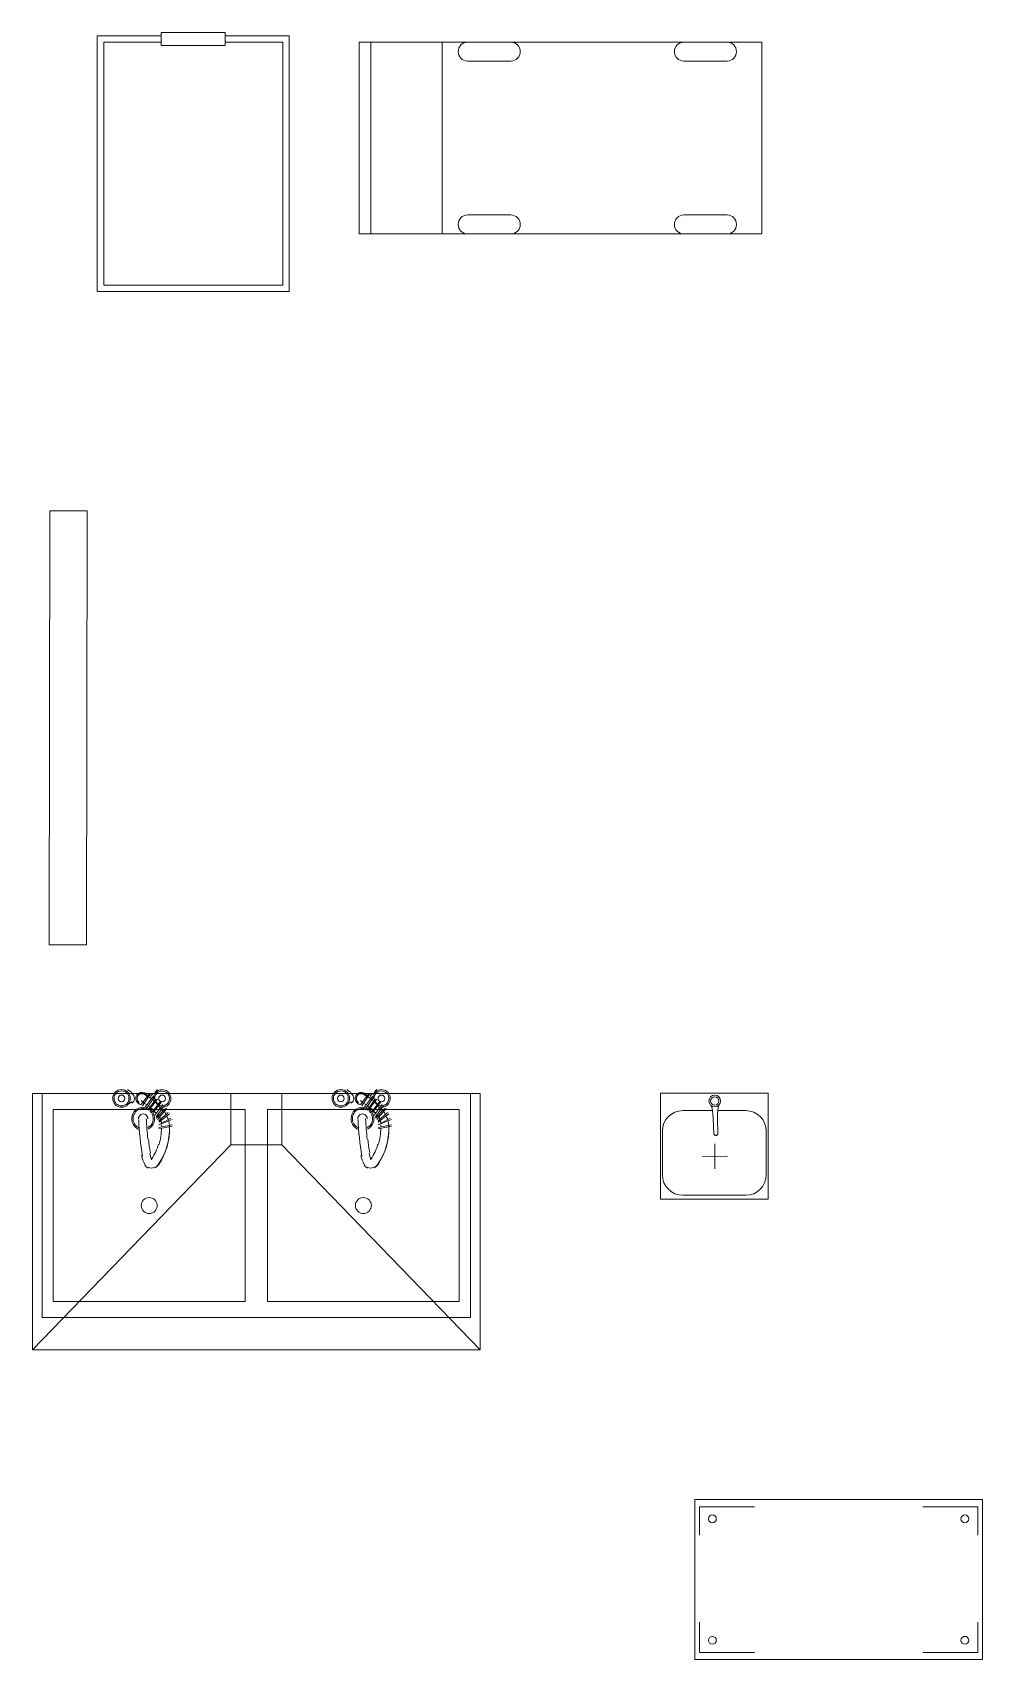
# Model space of a CAD drawing. Header units: millimetres. Extents: x -217779 to 263180, y 55413 to 130161.
# Drawn here: x -211892 to -208920, y 99601 to 104691 of the extents above; entities that cross this region are included whole.
import ezdxf

# ---------------------------------------------------------------- set-up
doc = ezdxf.new("R2010")
doc.units = ezdxf.units.MM
doc.layers.add('ТХ_пищеблок', color=30, linetype='Continuous', lineweight=20)
doc.layers.add('ТХ_привязка ТХ', color=7, linetype='Continuous', true_color=0x163d5c)

# ---------------------------------------------------------------- blocks, each defined once
blk = doc.blocks.new('A$C19c1ccfc')
at = {"layer": 'ТХ_пищеблок', "color": 18, "true_color": 0x000000}
for p, q in [((-5853.6, -27156.1), (-5855.8, -28513.3)), ((-5737.5, -27156.1), (-5853.6, -27156.1)), ((-5739.7, -28513.3), (-5737.5, -27156.1)), ((-5855.8, -28513.3), (-5739.7, -28513.3))]:
    blk.add_line(p, q, dxfattribs=at)
at = {"layer": 'ТХ_пищеблок'}
for p, q in [((-5908.1, -29781), (-5908.1, -28979.2)), ((-5908.1, -28979.2), (-4508.1, -28979.2)), ((-5288.1, -28979.2), (-5288.1, -29139.2)), ((-5128.1, -29139.2), (-5128.1, -28979.2)), ((-4508.1, -28979.2), (-4508.1, -29781)), ((-5288.1, -29139.2), (-5908.1, -29781)), ((-5288.1, -29139.2), (-5128.1, -29139.2)), ((-5128.1, -29139.2), (-4508.1, -29781)), ((-4508.1, -29781), (-5908.1, -29781))]:
    blk.add_line(p, q, dxfattribs=at)
at = {"layer": 'ТХ_пищеблок', "color": 253}
for p, q in [((-5908.1, -29781), (-5908.1, -28979.2)), ((-5908.1, -28979.2), (-4508.1, -28979.2)), ((-5878.1, -29679.2), (-5878.1, -28979.2)), ((-5878.1, -28979.2), (-4538.1, -28979.2))]:
    blk.add_line(p, q, dxfattribs=at)
at = {"layer": 'ТХ_пищеблок', "color": 132}
for p, q in [((-5878.1, -29679.2), (-5878.1, -28979.2)), ((-5878.1, -28979.2), (-4538.1, -28979.2)), ((-4538.1, -28979.2), (-4538.1, -29679.2)), ((-3943.6, -28977.2), (-3943.6, -29309.2)), ((-3606.6, -28977.2), (-3943.6, -28977.2)), ((-3606.6, -29309.2), (-3606.6, -28977.2)), ((-5843.1, -29629.2), (-5843.1, -29029.2)), ((-5843.1, -29029.2), (-5243.1, -29029.2)), ((-5243.1, -29029.2), (-5243.1, -29629.2)), ((-5173.1, -29029.2), (-4573.1, -29029.2)), ((-5173.1, -29629.2), (-5173.1, -29029.2)), ((-4573.1, -29029.2), (-4573.1, -29629.2)), ((-3781, -29032.2), (-3873.6, -29032.2)), ((-3785.1, -29016.2), (-3783.6, -29019.5)), ((-3785.1, -29016.2), (-3783.6, -29019.5)), ((-3783.6, -29019.3), (-3782.2, -29025.2)), ((-3782.2, -29025.2), (-3780.8, -29033.2)), ((-3780.8, -29033.1), (-3779.5, -29043.4)), ((-3779.5, -29043.4), (-3778.3, -29054.8)), ((-3778.2, -29055.8), (-3778.3, -29054.8)), ((-3778.2, -29055.8), (-3778.3, -29054.8)), ((-3778.2, -29055.8), (-3778.2, -29055.8)), ((-3776.8, -29105.1), (-3778.2, -29055.8)), ((-3764.8, -29043), (-3765.4, -29054.4)), ((-3764.1, -29104.8), (-3765.4, -29054.4)), ((-3764.1, -29104.8), (-3765.4, -29054.4)), ((-3763.9, -29032), (-3764.8, -29043)), ((-3763, -29024.1), (-3763.9, -29032.1)), ((-3676.6, -29032.2), (-3763.9, -29032.2)), ((-3761.8, -29018.1), (-3763, -29024.1)), ((-3760.5, -29014.9), (-3761.9, -29018.3)), ((-3937.6, -29096.2), (-3937.6, -29233.2)), ((-3776.5, -29106.1), (-3776.8, -29105.1)), ((-3776.5, -29106.1), (-3776.8, -29105.1)), ((-3776, -29107), (-3776.5, -29106.1)), ((-3776, -29107), (-3776.5, -29106.1)), ((-3775.3, -29107.8), (-3776, -29107)), ((-3774.5, -29108.5), (-3775.3, -29107.8)), ((-3774.5, -29108.5), (-3775.3, -29107.8)), ((-3773.5, -29109.1), (-3774.5, -29108.5)), ((-3773.5, -29109.1), (-3774.5, -29108.5)), ((-3772.5, -29109.4), (-3773.5, -29109.1)), ((-3772.5, -29109.4), (-3773.5, -29109.1)), ((-3772.4, -29109.5), (-3772.9, -29109.2)), ((-3771.6, -29109.8), (-3772.4, -29109.5)), ((-3771, -29109.7), (-3772.1, -29109.5)), ((-3771, -29109.7), (-3772.1, -29109.5)), ((-3770.8, -29110), (-3771.6, -29109.8)), ((-3769.9, -29109.8), (-3771, -29109.7)), ((-3769.9, -29109.8), (-3771, -29109.7)), ((-3769.9, -29110), (-3770.8, -29110)), ((-3768.8, -29109.6), (-3769.9, -29109.8)), ((-3768.8, -29109.6), (-3769.9, -29109.8)), ((-3769.1, -29109.9), (-3769.9, -29110)), ((-3768.2, -29109.7), (-3769.1, -29109.9)), ((-3767.7, -29109.4), (-3768.8, -29109.6)), ((-3767.7, -29109.4), (-3768.8, -29109.6)), ((-3767.5, -29109.4), (-3768.2, -29109.7)), ((-3767.1, -29108.9), (-3768.1, -29109.3)), ((-3767.1, -29108.9), (-3768.1, -29109.3)), ((-3766.9, -29109), (-3767.5, -29109.4)), ((-3766.2, -29108.3), (-3767.1, -29108.9)), ((-3766.2, -29108.3), (-3767.1, -29108.9)), ((-3765.4, -29107.5), (-3766.2, -29108.3)), ((-3765.4, -29107.5), (-3766.2, -29108.3)), ((-3764.8, -29106.7), (-3765.4, -29107.5)), ((-3764.3, -29105.8), (-3764.8, -29106.7)), ((-3764.1, -29104.8), (-3764.3, -29105.8)), ((-3764.1, -29104.8), (-3764.3, -29105.8)), ((-3612.6, -29233.2), (-3612.6, -29096.2)), ((-3773.5, -29214), (-3773.6, -29135.7)), ((-3812.3, -29175.3), (-3733.9, -29175.2)), ((-3943.6, -29309.2), (-3606.6, -29309.2)), ((-3873.6, -29297.2), (-3676.6, -29297.2)), ((-5243.1, -29629.2), (-5843.1, -29629.2)), ((-4573.1, -29629.2), (-5173.1, -29629.2)), ((-4538.1, -29679.2), (-5878.1, -29679.2))]:
    blk.add_line(p, q, dxfattribs=at)

msp = doc.modelspace()

# ---------------------------------------------------------------- linework, layer by layer
at = {"layer": 'ТХ_пищеблок', "ltscale": 2, "elevation": -1.8, "flags": 128}
for points in [[(-211289.3, 104681.2), (-211089.3, 104681.2), (-211089.3, 103881.2), (-211689.3, 103881.2), (-211689.3, 104681.2), (-211489.3, 104681.2)], [(-211289.3, 104661.2), (-211109.3, 104661.2), (-211109.3, 103901), (-211669.3, 103901), (-211669.3, 104661.2), (-211489.3, 104661.2)], [(-211489.3, 104691.2), (-211489.3, 104651.2), (-211289.3, 104651.2), (-211289.3, 104691.2), (-211489.3, 104691.2)]]:
    msp.add_lwpolyline(points, dxfattribs=at)
at = {"layer": 'ТХ_пищеблок', "ltscale": 2, "flags": 128}
msp.add_lwpolyline([(-210870, 104061.2), (-209610, 104061.2), (-209610, 104661.2), (-210870, 104661.2), (-210870, 104061.2)], dxfattribs=at)
at = {"layer": 'ТХ_пищеблок', "ltscale": 100}
for points in [[(-210870, 104661.2), (-209610, 104661.2), (-209610, 104061.2), (-210870, 104061.2)], [(-210870, 104661.2), (-210833.4, 104661.2), (-210833.4, 104061.2), (-210870, 104061.2)], [(-210610, 104661.2), (-209610, 104661.2), (-209610, 104061.2), (-210610, 104061.2)]]:
    msp.add_lwpolyline(points, close=True, dxfattribs=at)
at = {"layer": 'ТХ_пищеблок', "ltscale": 2}
for points in [[(-210395.2, 104601.9), (-210531, 104601.9, -0.9897), (-210531, 104661.2), (-210395.2, 104661.2)], [(-209854.7, 104601.9), (-209718.9, 104601.9, 0.9897), (-209718.9, 104661.2), (-209854.7, 104661.2)], [(-210395.2, 104120.4), (-210531, 104120.4, 0.9897), (-210531, 104061.2), (-210395.2, 104061.2)], [(-209854.7, 104120.4), (-209718.9, 104120.4, -0.9897), (-209718.9, 104061.2), (-209854.7, 104061.2)]]:
    msp.add_lwpolyline(points, format="xyb", dxfattribs=at)
at = {"layer": 'ТХ_пищеблок', "color": 132, "lineweight": 0}
for points in [[(-211581.8, 101375.6), (-211594.5, 101384.1)], [(-211581.8, 101346), (-211594.5, 101337.5)], [(-211526.8, 101371.4), (-211552.2, 101337.5)], [(-211543.7, 101341.8), (-211552.2, 101350.2), (-211543.7, 101341.8), (-211535.3, 101337.5)], [(-211548, 101333.3), (-211522.6, 101371.4)], [(-211514.1, 101362.9), (-211539.5, 101329.1)], [(-211535.3, 101324.9), (-211509.9, 101362.9)], [(-211505.7, 101354.5), (-211531.1, 101320.6)], [(-211526.8, 101320.6), (-211501.4, 101354.5)], [(-211493, 101346), (-211518.4, 101312.2)], [(-211514.1, 101312.2), (-211488.7, 101346)], [(-211509.9, 101375.6), (-211501.4, 101384.1)], [(-210895.7, 101375.6), (-210908.3, 101384.1)], [(-210895.7, 101346), (-210908.3, 101337.5)], [(-210840.6, 101371.4), (-210866, 101337.5)], [(-210857.6, 101341.8), (-210866, 101350.2), (-210857.6, 101341.8), (-210849.1, 101337.5)], [(-210861.8, 101333.3), (-210836.4, 101371.4)], [(-210828, 101362.9), (-210853.3, 101329.1)], [(-210849.1, 101324.9), (-210823.7, 101362.9)], [(-210819.5, 101354.5), (-210844.9, 101320.6)], [(-210840.6, 101320.6), (-210815.3, 101354.5)], [(-210806.8, 101346), (-210832.2, 101312.2)], [(-210828, 101312.2), (-210802.6, 101346)], [(-210823.7, 101375.6), (-210815.3, 101384.1)], [(-211522.6, 101329.1), (-211531.1, 101333.3)], [(-211514.1, 101320.6), (-211518.4, 101324.9), (-211522.6, 101324.9), (-211518.4, 101324.9)], [(-211484.5, 101337.5), (-211509.9, 101303.7)], [(-211505.7, 101312.2), (-211509.9, 101312.2), (-211509.9, 101316.4), (-211509.9, 101312.2)], [(-211505.7, 101299.5), (-211480.3, 101333.3)], [(-211476, 101324.9), (-211505.7, 101295.2)], [(-211501.4, 101291), (-211471.8, 101324.9)], [(-211493, 101291), (-211493, 101295.2), (-211497.2, 101299.5), (-211501.4, 101303.7), (-211501.4, 101307.9), (-211501.4, 101303.7), (-211497.2, 101299.5), (-211493, 101295.2)], [(-211467.6, 101312.2), (-211497.2, 101286.8)], [(-211497.2, 101282.5), (-211463.4, 101307.9)], [(-211497.2, 101274.1), (-211454.9, 101291), (-211497.2, 101274.1), (-211459.1, 101295.2)], [(-210836.4, 101329.1), (-210844.9, 101333.3)], [(-210828, 101320.6), (-210832.2, 101324.9), (-210836.4, 101324.9), (-210832.2, 101324.9)], [(-210798.3, 101337.5), (-210823.7, 101303.7)], [(-210819.5, 101312.2), (-210823.7, 101312.2), (-210823.7, 101316.4), (-210823.7, 101312.2)], [(-210819.5, 101299.5), (-210794.1, 101333.3)], [(-210789.9, 101324.9), (-210819.5, 101295.2)], [(-210815.3, 101291), (-210785.6, 101324.9)], [(-210806.8, 101291), (-210806.8, 101295.2), (-210811, 101299.5), (-210815.3, 101303.7), (-210815.3, 101307.9), (-210815.3, 101303.7), (-210811, 101299.5), (-210806.8, 101295.2)], [(-210781.4, 101312.2), (-210811, 101286.8)], [(-210811, 101282.5), (-210777.2, 101307.9)], [(-210811, 101274.1), (-210768.7, 101291), (-210811, 101274.1), (-210772.9, 101295.2)], [(-211454.9, 101274.1), (-211497.2, 101265.6)], [(-211497.2, 101261.4), (-211454.9, 101269.8)], [(-211488.7, 101278.3), (-211488.7, 101282.5), (-211493, 101286.8), (-211488.7, 101282.5)], [(-211488.7, 101269.8), (-211488.7, 101274.1)], [(-210768.7, 101274.1), (-210811, 101265.6)], [(-210811, 101261.4), (-210768.7, 101269.8)], [(-210802.6, 101278.3), (-210802.6, 101282.5), (-210806.8, 101286.8), (-210802.6, 101282.5)], [(-210802.6, 101269.8), (-210802.6, 101274.1)]]:
    msp.add_lwpolyline(points, close=True, dxfattribs=at)
for points in [[(-211581.1, 101341.3, 0.502962), (-211581.1, 101371.9, -0.502962)], [(-211533.2, 101365.4, 1.639573), (-211552.7, 101337.7, -1.639573)], [(-211532.3, 101363.4, 1.879148), (-211550.5, 101337.6, -1.879148)], [(-211531.2, 101358.6, 0.039911), (-211531.7, 101361.6, -0.039911)], [(-211514.9, 101371.9, 0.232603), (-211522.6, 101356.9, -0.232603)], [(-211510.3, 101348.4, 0.006878), (-211518, 101354.2, -0.006878)], [(-211487.8, 101329.1, 3.349514), (-211512.3, 101346.7, -3.349514)], [(-211484.1, 101333.5, 2.5734), (-211509.4, 101352, -2.5734)], [(-211508, 101347.4, 0.111571), (-211502, 101339.1, -0.111571)], [(-211499.9, 101340.1, 0.006867), (-211507.3, 101346.1, -0.006867)], [(-210894.9, 101341.3, 0.502962), (-210894.9, 101371.9, -0.502962)], [(-210847, 101365.4, 1.639573), (-210866.6, 101337.7, -1.639573)], [(-210846.1, 101363.4, 1.879148), (-210864.3, 101337.6, -1.879148)], [(-210845, 101358.6, 0.039911), (-210845.5, 101361.6, -0.039911)], [(-210828.7, 101371.9, 0.232603), (-210836.4, 101356.9, -0.232603)], [(-210824.2, 101348.4, 0.006878), (-210831.9, 101354.2, -0.006878)], [(-210801.6, 101329.1, 3.349514), (-210826.1, 101346.7, -3.349514)], [(-210797.9, 101333.5, 2.5734), (-210823.3, 101352, -2.5734)], [(-210821.8, 101347.4, 0.111571), (-210815.8, 101339.1, -0.111571)], [(-210813.7, 101340.1, 0.006867), (-210821.1, 101346.1, -0.006867)], [(-211539.9, 101328.6, 0.921844), (-211557.5, 101259.1, -0.921844)], [(-211529, 101320, 1.108707), (-211556.9, 101263.3, -1.108707)], [(-211531.1, 101293.1, 1.000049), (-211560.7, 101293.1, -1.000049)], [(-211559.8, 101290.6, 0.030153), (-211548, 101176.2, -0.030153)], [(-211536.3, 101293.1, 0.008531), (-211531.4, 101229.5, -0.008531)], [(-211526.6, 101323.5, 0.071497), (-211536, 101327.7, -0.071497)], [(-211531, 101265.1, 0.413779), (-211517.8, 101307.9, -0.413779)], [(-211529.8, 101260.9, 0.423103), (-211514.2, 101310.1, -0.423103)], [(-211519.5, 101310.8, 0.075801), (-211526, 101317.9, -0.075801)], [(-211516.4, 101313.8, 0.071236), (-211523.4, 101321.2, -0.071236)], [(-211492.7, 101327.5, 0.020071), (-211499.8, 101334.6, -0.020071)], [(-211498.9, 101336.8, 0.121122), (-211488.3, 101333.4, -0.121122)], [(-211483.6, 101316.5, 0.021049), (-211490.2, 101324.7, -0.021049)], [(-211473.4, 101305, 0.030446), (-211479, 101314.5, -0.030446)], [(-211466.8, 101288.4, 0.038822), (-211471.7, 101301.6, -0.038822)], [(-210853.7, 101328.6, 0.921844), (-210871.3, 101259.1, -0.921844)], [(-210842.8, 101320, 1.108707), (-210870.7, 101263.3, -1.108707)], [(-210844.9, 101293.1, 1.000049), (-210874.5, 101293.1, -1.000049)], [(-210873.6, 101290.6, 0.030153), (-210861.8, 101176.2, -0.030153)], [(-210850.1, 101293.1, 0.008531), (-210845.2, 101229.5, -0.008531)], [(-210840.5, 101323.5, 0.071497), (-210849.8, 101327.7, -0.071497)], [(-210844.9, 101265.1, 0.413779), (-210831.6, 101307.9, -0.413779)], [(-210843.6, 101260.9, 0.423103), (-210828, 101310.1, -0.423103)], [(-210833.3, 101310.8, 0.075801), (-210839.8, 101317.9, -0.075801)], [(-210830.3, 101313.8, 0.071236), (-210837.2, 101321.2, -0.071236)], [(-210806.5, 101327.5, 0.020071), (-210813.7, 101334.6, -0.020071)], [(-210812.7, 101336.8, 0.121122), (-210802.1, 101333.4, -0.121122)], [(-210797.4, 101316.5, 0.021049), (-210804, 101324.7, -0.021049)], [(-210787.2, 101305, 0.030446), (-210792.8, 101314.5, -0.030446)], [(-210780.6, 101288.4, 0.038822), (-210785.5, 101301.6, -0.038822)], [(-211496.3, 101212.5, 0.073497), (-211488.7, 101263.3, -0.073497)], [(-211463.5, 101269, 0.043708), (-211465.9, 101284.7, -0.043708)], [(-210810.1, 101212.5, 0.073497), (-210802.6, 101263.3, -0.073497)], [(-210777.3, 101269, 0.043708), (-210779.7, 101284.7, -0.043708)], [(-211529, 101227.9, 0.021688), (-211523.4, 101186.2, -0.021688)], [(-211518.7, 101168, 0.086562), (-211497.8, 101213.6, -0.086562)], [(-210842.9, 101227.9, 0.021688), (-210837.2, 101186.2, -0.021688)], [(-210832.6, 101168, 0.086562), (-210811.6, 101213.6, -0.086562)], [(-211550.7, 101178.5, 0.076793), (-211540.9, 101149.8, -0.076793)], [(-211540.2, 101148.4, 0.128446), (-211530.5, 101138.5, -0.128446)], [(-211529.9, 101141.2, 0.263202), (-211511.1, 101141.1, -0.263202)], [(-211525.2, 101185.3, 0.048642), (-211519.4, 101164.3, -0.048642)], [(-210864.5, 101178.5, 0.076793), (-210854.7, 101149.8, -0.076793)], [(-210854, 101148.4, 0.128446), (-210844.4, 101138.5, -0.128446)], [(-210843.7, 101141.2, 0.263202), (-210825, 101141.1, -0.263202)], [(-210839, 101185.3, 0.048642), (-210833.3, 101164.3, -0.048642)]]:
    msp.add_lwpolyline(points, format="xyb", close=True, dxfattribs=at)
for points in [[(-211540.7, 101369.3, -0.016359), (-211521.1, 101356.4, 0.016359), (-211542.1, 101369, 1.000109), (-211558.1, 101344.2, -1.000109), (-211540.7, 101369.3)], [(-210854.5, 101369.3, -0.016359), (-210834.9, 101356.4, 0.016359), (-210855.9, 101369, 1.000109), (-210871.9, 101344.2, -1.000109), (-210854.5, 101369.3)], [(-211497.1, 101150.1, -0.098402), (-211508.9, 101139.8, 0.098402), (-211497.7, 101151.2, 0.153885), (-211463.4, 101267, -0.153885), (-211497.1, 101150.1)], [(-210811, 101150.1, -0.098402), (-210822.8, 101139.8, 0.098402), (-210811.5, 101151.2, 0.153885), (-210777.2, 101267, -0.153885), (-210811, 101150.1)]]:
    msp.add_lwpolyline(points, format="xyb", dxfattribs=at)
for points in [[(-211522.6, 101371.4), (-211522.6, 101371.4)], [(-211522.6, 101371.4), (-211522.6, 101371.4)], [(-211514.1, 101362.9), (-211514.1, 101362.9)], [(-211514.1, 101362.9), (-211514.1, 101362.9)], [(-211501.4, 101354.5), (-211501.4, 101354.5)], [(-211501.4, 101354.5), (-211501.4, 101354.5)], [(-211493, 101346), (-211493, 101346)], [(-211493, 101346), (-211493, 101346)], [(-210836.4, 101371.4), (-210836.4, 101371.4)], [(-210836.4, 101371.4), (-210836.4, 101371.4)], [(-210828, 101362.9), (-210828, 101362.9)], [(-210828, 101362.9), (-210828, 101362.9)], [(-210815.3, 101354.5), (-210815.3, 101354.5)], [(-210815.3, 101354.5), (-210815.3, 101354.5)], [(-210806.8, 101346), (-210806.8, 101346)], [(-210806.8, 101346), (-210806.8, 101346)], [(-211548, 101337.5), (-211548, 101337.5)], [(-211548, 101337.5), (-211548, 101337.5)], [(-211539.5, 101329.1), (-211539.5, 101329.1)], [(-211539.5, 101329.1), (-211539.5, 101329.1)], [(-211526.8, 101320.6), (-211526.8, 101320.6)], [(-211526.8, 101320.6), (-211526.8, 101320.6)], [(-211518.4, 101312.2), (-211518.4, 101312.2)], [(-211518.4, 101312.2), (-211518.4, 101312.2)], [(-211509.9, 101303.7), (-211509.9, 101303.7)], [(-211509.9, 101303.7), (-211509.9, 101303.7)], [(-211501.4, 101295.2), (-211501.4, 101295.2)], [(-211501.4, 101295.2), (-211501.4, 101295.2)], [(-211480.3, 101337.5), (-211480.3, 101337.5)], [(-211480.3, 101337.5), (-211480.3, 101337.5)], [(-211471.8, 101324.9), (-211471.8, 101324.9)], [(-211471.8, 101324.9), (-211471.8, 101324.9)], [(-211463.4, 101312.2), (-211463.4, 101312.2)], [(-211463.4, 101312.2), (-211463.4, 101312.2)], [(-211459.1, 101291), (-211459.1, 101291)], [(-211459.1, 101291), (-211459.1, 101291)], [(-210861.8, 101337.5), (-210861.8, 101337.5)], [(-210861.8, 101337.5), (-210861.8, 101337.5)], [(-210853.3, 101329.1), (-210853.3, 101329.1)], [(-210853.3, 101329.1), (-210853.3, 101329.1)], [(-210840.6, 101320.6), (-210840.6, 101320.6)], [(-210840.6, 101320.6), (-210840.6, 101320.6)], [(-210832.2, 101312.2), (-210832.2, 101312.2)], [(-210832.2, 101312.2), (-210832.2, 101312.2)], [(-210823.7, 101303.7), (-210823.7, 101303.7)], [(-210823.7, 101303.7), (-210823.7, 101303.7)], [(-210815.3, 101295.2), (-210815.3, 101295.2)], [(-210815.3, 101295.2), (-210815.3, 101295.2)], [(-210794.1, 101337.5), (-210794.1, 101337.5)], [(-210794.1, 101337.5), (-210794.1, 101337.5)], [(-210785.6, 101324.9), (-210785.6, 101324.9)], [(-210785.6, 101324.9), (-210785.6, 101324.9)], [(-210777.2, 101312.2), (-210777.2, 101312.2)], [(-210777.2, 101312.2), (-210777.2, 101312.2)], [(-210772.9, 101291), (-210772.9, 101291)], [(-210772.9, 101291), (-210772.9, 101291)], [(-211497.2, 101282.5), (-211497.2, 101282.5)], [(-211497.2, 101282.5), (-211497.2, 101282.5)], [(-211497.2, 101274.1), (-211497.2, 101274.1)], [(-211497.2, 101274.1), (-211497.2, 101274.1)], [(-211497.2, 101265.6), (-211497.2, 101265.6)], [(-211497.2, 101265.6), (-211497.2, 101265.6)], [(-211454.9, 101269.8), (-211454.9, 101269.8)], [(-211454.9, 101269.8), (-211454.9, 101269.8)], [(-210811, 101282.5), (-210811, 101282.5)], [(-210811, 101282.5), (-210811, 101282.5)], [(-210811, 101274.1), (-210811, 101274.1)], [(-210811, 101274.1), (-210811, 101274.1)], [(-210811, 101265.6), (-210811, 101265.6)], [(-210811, 101265.6), (-210811, 101265.6)], [(-210768.7, 101269.8), (-210768.7, 101269.8)], [(-210768.7, 101269.8), (-210768.7, 101269.8)]]:
    msp.add_lwpolyline(points, dxfattribs=at)
at = {"layer": 'ТХ_пищеблок', "elevation": 0}
msp.add_lwpolyline([(-208920.1, 99601.4), (-209820.1, 99601.4), (-209820.1, 100101.4), (-208920.1, 100101.4)], close=True, dxfattribs=at)
at = {"layer": 'ТХ_пищеблок', "extrusion": (-0.000470712, 6.19742e-05, 1)}
for points, elevation in [([(-209805.8, 99990.1), (-209805.8, 100079.2), (-209633.2, 100079.2)], 105), ([(-209805.8, 99718.2), (-209805.8, 99623.5), (-209633.2, 99623.5)], 104.9)]:
    msp.add_lwpolyline(points, dxfattribs=dict(at, elevation=elevation))
at = {"layer": 'ТХ_пищеблок', "extrusion": (0.000470712, 6.19742e-05, 1)}
for points, elevation in [([(-208934.3, 99990.1), (-208934.3, 100079.2), (-209106.9, 100079.2)], -92.1), ([(-208934.3, 99718.2), (-208934.3, 99623.5), (-209106.9, 99623.5)], -92.2)]:
    msp.add_lwpolyline(points, dxfattribs=dict(at, elevation=elevation))
at = {"layer": 'ТХ_пищеблок', "color": 132, "lineweight": 0}
for centre, radius in [((-211613.6, 101356.6), 27.5), ((-211613.6, 101356.6), 27.5), ((-211613.6, 101356.6), 23.3), ((-211613.6, 101356.6), 23.3), ((-211613.6, 101356.6), 10.6), ((-211613.6, 101356.6), 10.6), ((-211486.6, 101356.6), 10.6), ((-211486.6, 101356.6), 10.6), ((-210927.4, 101356.6), 27.5), ((-210927.4, 101356.6), 27.5), ((-210927.4, 101356.6), 23.3), ((-210927.4, 101356.6), 23.3), ((-210927.4, 101356.6), 10.6), ((-210927.4, 101356.6), 10.6), ((-210800.4, 101356.6), 10.6), ((-210800.4, 101356.6), 10.6)]:
    msp.add_circle(centre, radius, dxfattribs=at)
at = {"layer": 'ТХ_пищеблок', "color": 132}
for centre, radius in [((-209757.5, 101348.5), 18.3), ((-209757.5, 101348.5), 13), ((-211527, 101021.5), 25), ((-210857, 101021.5), 25)]:
    msp.add_circle(centre, radius, dxfattribs=at)
at = {"layer": 'ТХ_пищеблок', "extrusion": (-0.000470712, 6.19742e-05, 1)}
for centre in [(-209765, 100041.3, 105), (-209765, 99661.3, 104.9)]:
    msp.add_circle(centre, 12.3, dxfattribs=at)
at = {"layer": 'ТХ_пищеблок', "extrusion": (0.000470712, 6.19742e-05, 1)}
for centre in [(-208975.1, 100041.4, -92.1), (-208975.1, 99661.4, -92.2)]:
    msp.add_circle(centre, 12.3, dxfattribs=at)
at = {"layer": 'ТХ_пищеблок', "linetype": 'ByBlock', "ltscale": 2}
for centre, start, end in [((-210395.6, 104631.5), 270.5932, 89.4068), ((-209854.4, 104631.5), 90.5932, 269.4068), ((-210395.6, 104090.8), 270.5932, 89.4068), ((-209854.4, 104090.8), 90.5932, 269.4068)]:
    msp.add_arc(centre, 29.6, start, end, dxfattribs=at)
at = {"layer": 'ТХ_пищеблок', "color": 132}
for centre, start, end in [((-209857.5, 101254.5), 90, 180), ((-209660.5, 101254.5), 0, 90), ((-209857.5, 101117.5), 180, 270), ((-209660.5, 101117.5), 270, 0)]:
    msp.add_arc(centre, 64, start, end, dxfattribs=at)

# ---------------------------------------------------------------- block references
at = {"layer": 'ТХ_привязка ТХ', "color": 1, "ltscale": 100}
msp.add_blockref('A$C19c1ccfc', (-205983.9, 130350.7), dxfattribs=at)

doc.saveas('drawing.dxf')
